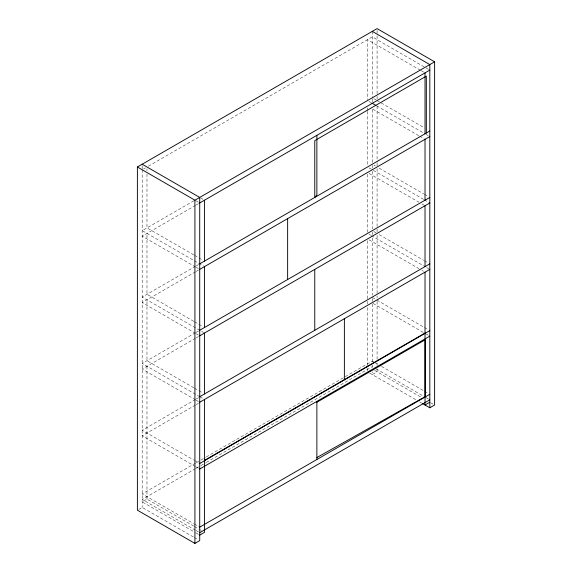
<?xml version="1.0" encoding="UTF-8"?>
<svg xmlns="http://www.w3.org/2000/svg" width="572" height="572" viewBox="0 0 572 572"><rect width="100%" height="100%" fill="white"/><g stroke="black" fill="none" stroke-linecap="round" stroke-linejoin="round"><path stroke-width="0.43" stroke-dasharray="2.86 2.15" d="M143.551 168.962L145.274 167.968M148.362 166.187L372.286 36.901L425.211 67.46M193.922 200.772L142.185 230.645L193.765 260.424M195.467 205.419L142.185 236.179L195.109 266.738M196.239 204.976L198.555 203.639M195.467 266.309L142.185 297.068L203.739 332.611M196.239 265.866L198.555 264.529M195.467 271.843L142.185 302.602L195.109 333.161M196.239 271.4L198.555 270.063M195.467 332.732L142.185 363.499L199.714 396.711M196.239 332.289L198.555 330.952M195.467 338.274L142.185 369.033L195.109 399.585M196.239 337.823L198.555 336.486M195.467 399.506L142.185 430.266L193.572 459.938M196.239 399.063L198.555 397.726M195.467 405.04L142.185 435.807L195.109 466.359M196.239 404.597L198.555 403.26M195.467 463.163L142.185 493.929L193.572 523.594M196.239 462.719L200.1 460.489M200.872 460.045L205.498 457.371M206.27 456.928L344.494 377.127M345.266 376.676L372.286 361.075L373.823 361.962M195.467 468.704L142.185 499.463L195.109 530.015M196.239 468.253L200.1 466.03M200.872 465.579L205.498 462.905M206.27 462.462L372.286 366.609M193.765 526.133L146.975 499.12L142.185 501.887L195.109 532.439M138.76 509.395L142.185 507.421L193.572 537.087M425.983 67.904L429.815 70.113M420.42 70.227L367.496 39.668L367.496 99.678M421.185 70.671L425.025 72.88M373.823 98.677L376.126 100.007M376.891 100.45L423.68 127.463M369.033 101.444L371.328 102.774M376.698 105.877L425.211 133.884M425.983 134.327L428.285 135.657M372.865 109.195L418.883 135.764M419.655 136.207L424.252 138.867M373.823 165.108L375.361 165.994M379.193 168.204L423.68 193.887M424.445 194.33L428.285 196.546M369.033 167.875L423.68 199.428M424.445 199.871L429.05 202.524M369.033 173.409L418.883 202.195M421.957 203.961L424.252 205.291M373.823 231.531L376.126 232.861M379.193 234.634L423.68 260.317M424.445 260.76L428.285 262.97M369.033 234.298L370.563 235.185M371.328 235.628L424.252 266.18M426.748 267.625L429.05 268.954M369.033 239.832L418.883 268.618M421.957 270.392L423.487 271.278M200.672 197.983L202.967 199.313M372.286 297.419L376.126 299.635M376.891 300.078L423.68 327.091M424.445 327.534L428.285 329.744M195.874 200.751L199.714 202.967M373.058 303.396L425.211 333.512M425.983 333.955L428.285 335.278M193.765 254.89L146.975 227.878L146.975 174.045M194.53 255.334L202.967 260.203M374.588 362.405L378.428 364.621M381.495 366.387L423.68 390.748M424.445 391.191L428.285 393.4M194.344 260.753L203.739 266.18M376.126 368.826L425.211 397.168M425.983 397.611L429.815 399.828M195.874 267.181L199.714 269.391M374.588 370.363L421.378 397.376M430.773 402.802L433.076 404.125M369.798 373.13L416.773 400.257M419.655 401.916L421.378 402.91M193.765 321.314L146.975 294.301L146.975 233.412M194.53 321.757L202.967 326.626M195.874 333.605L199.714 335.821M193.765 387.744L146.975 360.732L146.975 299.835M194.53 388.188L202.967 393.057M199.9 396.818L202.967 398.591M195.874 400.028L199.714 402.245M194.344 460.381L198.942 463.041M195.874 466.802L199.714 469.019M194.344 524.038L198.942 526.698M194.53 526.569L201.437 530.559M195.874 530.458L199.714 532.675M195.874 532.882L199.714 535.099M194.344 537.53L198.177 539.746M377.084 30.38L377.084 34.842M377.084 35.729L377.084 95.46M377.084 96.346L377.084 99.02M377.084 106.156L377.084 162.312M377.084 163.206L377.084 167.66M377.084 168.554L377.084 228.278M377.084 229.172L377.084 231.846M377.084 235.414L377.084 295.138M377.084 296.031L377.084 297.812M377.084 301.38L377.084 359.323M377.084 362.884L377.084 365.558M377.084 369.126L377.084 371.8L372.286 374.567L372.286 371.893M372.286 31.367L372.286 98.227M372.286 99.113L372.286 101.787M372.286 109.509L372.286 165.079M372.286 165.801L372.286 168.175M372.286 171.321L372.286 228.879M372.286 231.939L372.286 234.613M372.286 237.966L372.286 295.231M372.286 298.598L372.286 303.053M372.286 303.947L372.286 362.09M372.286 365.029L372.286 367.438M367.496 107.865L367.496 110.51M367.496 111.39L367.496 166.102M367.496 174.288L367.496 233.412M367.496 240.733L367.496 300.472M367.496 301.365L367.496 304.039M367.496 307.607L367.496 367.346M367.496 368.232L367.496 370.913M146.975 168.754L146.975 170.513M146.975 366.266L146.975 499.12M142.185 165.801L142.185 169.569M142.185 169.755L142.185 507.421"/><path stroke-width="0.86" d="M142.185 164.221L199.714 197.433L199.714 540.633L194.916 543.4L137.387 510.188L137.387 166.988L377.084 28.6L434.613 61.812L434.613 405.012L429.815 407.779L422.143 403.353M137.387 166.988L194.916 200.2L434.613 61.812M199.714 202.967L429.815 70.113M199.714 263.856L429.815 131.009M199.714 269.391L429.815 136.544M199.714 330.28L429.815 197.433M199.714 335.821L429.815 202.967M199.714 396.711L429.815 263.856M199.714 402.245L429.815 269.398M204.504 460.367L424.982 333.076M199.714 463.484L429.815 330.63M199.714 469.019L429.815 336.164M316.874 402.259L425.11 339.797L425.11 396.682L316.874 457.564M199.714 527.141L429.815 394.287M199.714 532.675L429.815 399.828M199.714 535.099L204.504 532.332L204.504 399.478M429.815 402.245L425.025 405.012L425.025 272.165M372.286 31.367L429.815 64.579L429.815 407.779M372.1 103.217L375.933 105.434M426.34 133.011L426.34 76.133L314.764 140.626L314.764 197.433L316.874 195.102L316.874 135.321M425.025 72.88L425.025 133.776M425.025 139.311L425.025 200.2M425.025 205.734L425.025 266.623M344.38 318.718L344.38 379.608M316.874 401.372L316.874 459.495M314.764 269.391L314.764 330.287M287.637 218.633L287.637 279.522M204.504 200.2L204.504 261.089M204.504 266.623L204.504 327.513M204.504 333.054L204.504 393.944M194.916 200.2L194.916 543.4"/></g></svg>
